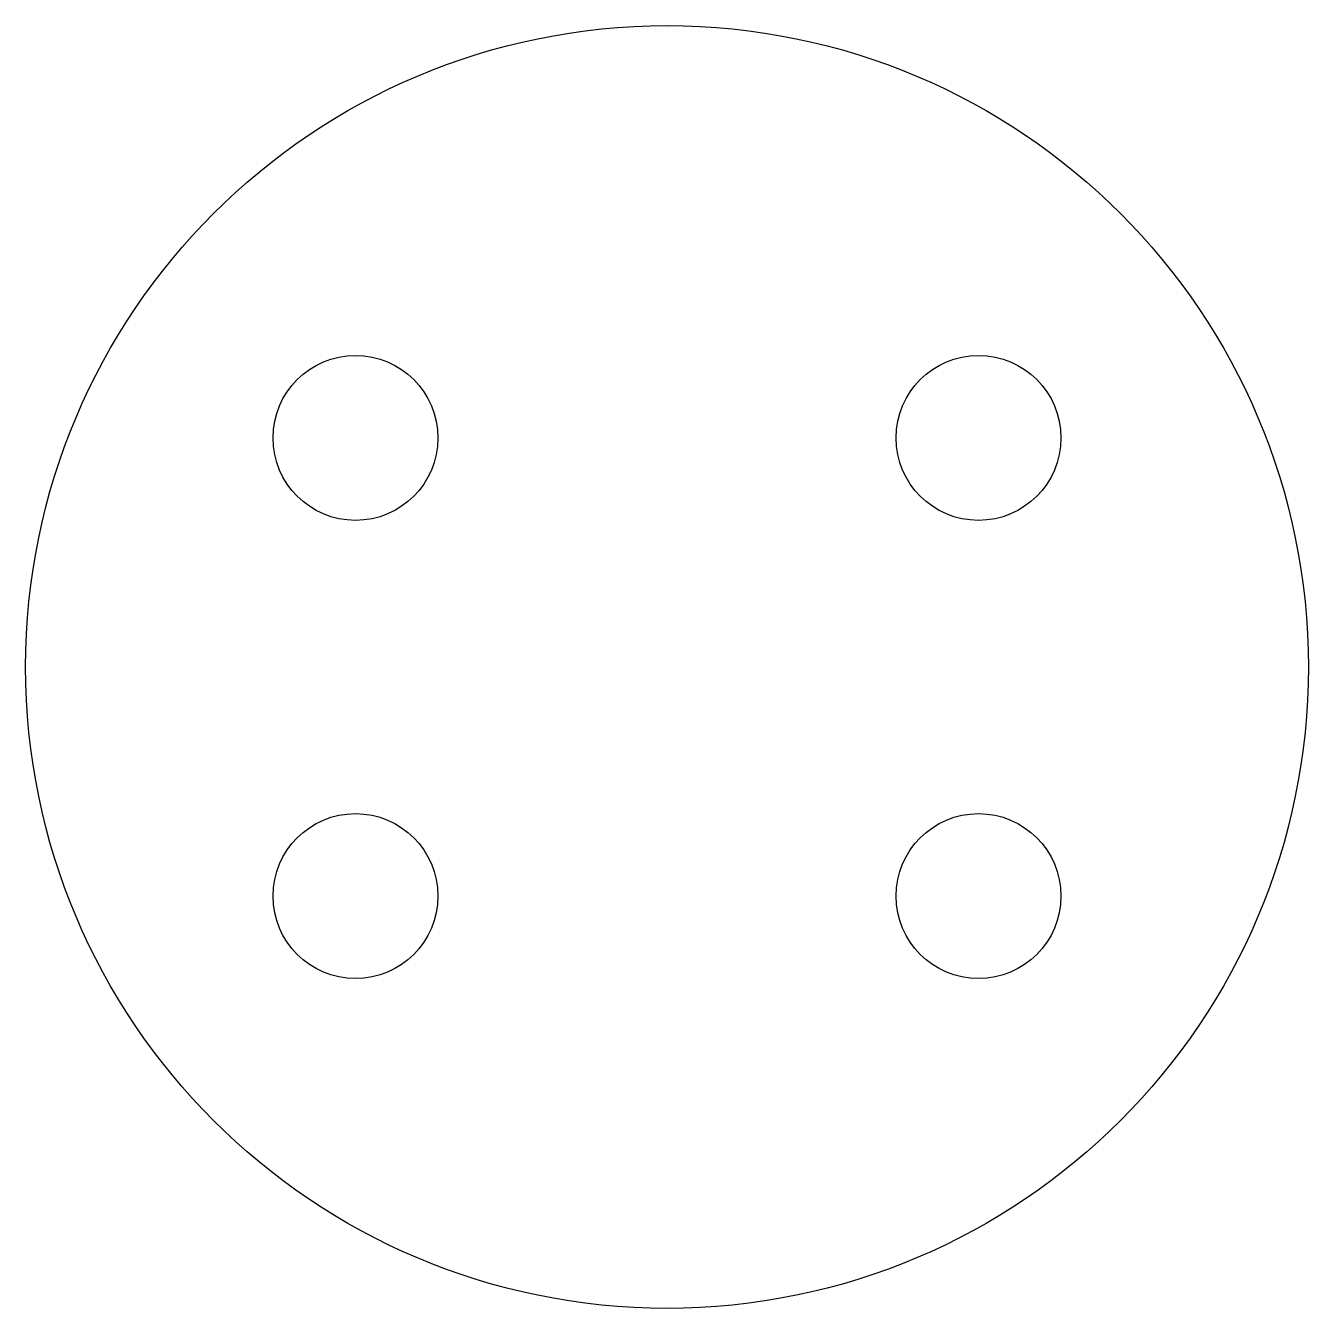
# Model space of a CAD drawing. Extents: x -35 to 35, y -35 to 35.
import ezdxf

# ---------------------------------------------------------------- set-up
doc = ezdxf.new("R2010")
doc.units = 0

msp = doc.modelspace()

# ---------------------------------------------------------------- linework, layer by layer
at = {"layer": '1'}
for centre, radius in [((0, 0), 35), ((-17, 12.5), 4.5), ((17, 12.5), 4.5), ((-17, -12.5), 4.5), ((17, -12.5), 4.5)]:
    msp.add_circle(centre, radius, dxfattribs=at)

doc.saveas('drawing.dxf')
